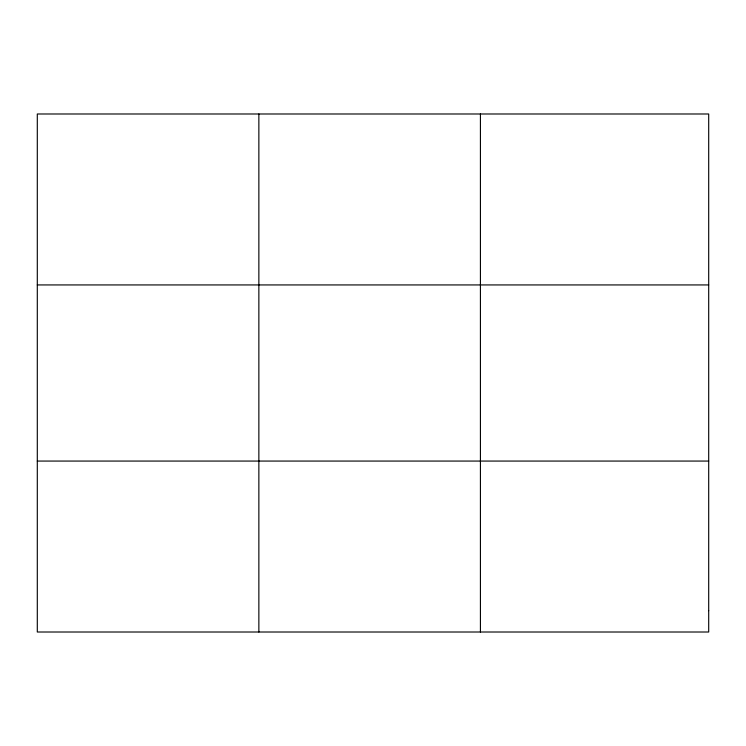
<?xml version="1.0" encoding="UTF-8"?>
<svg xmlns="http://www.w3.org/2000/svg" width="746" height="746" viewBox="0 0 746 746"><rect width="100%" height="100%" fill="white"/><g stroke="black" fill="none" stroke-linecap="round" stroke-linejoin="round"><path stroke-width="1.12" d="M258.862 113.989L258.862 632.011M480.424 113.989L480.424 632.011M37.3 284.935L708.7 284.935M37.3 461.065L708.7 461.065M708.7 610.638L708.7 632.011L37.3 632.011L37.3 113.989L708.7 113.989L708.7 610.638"/></g></svg>
